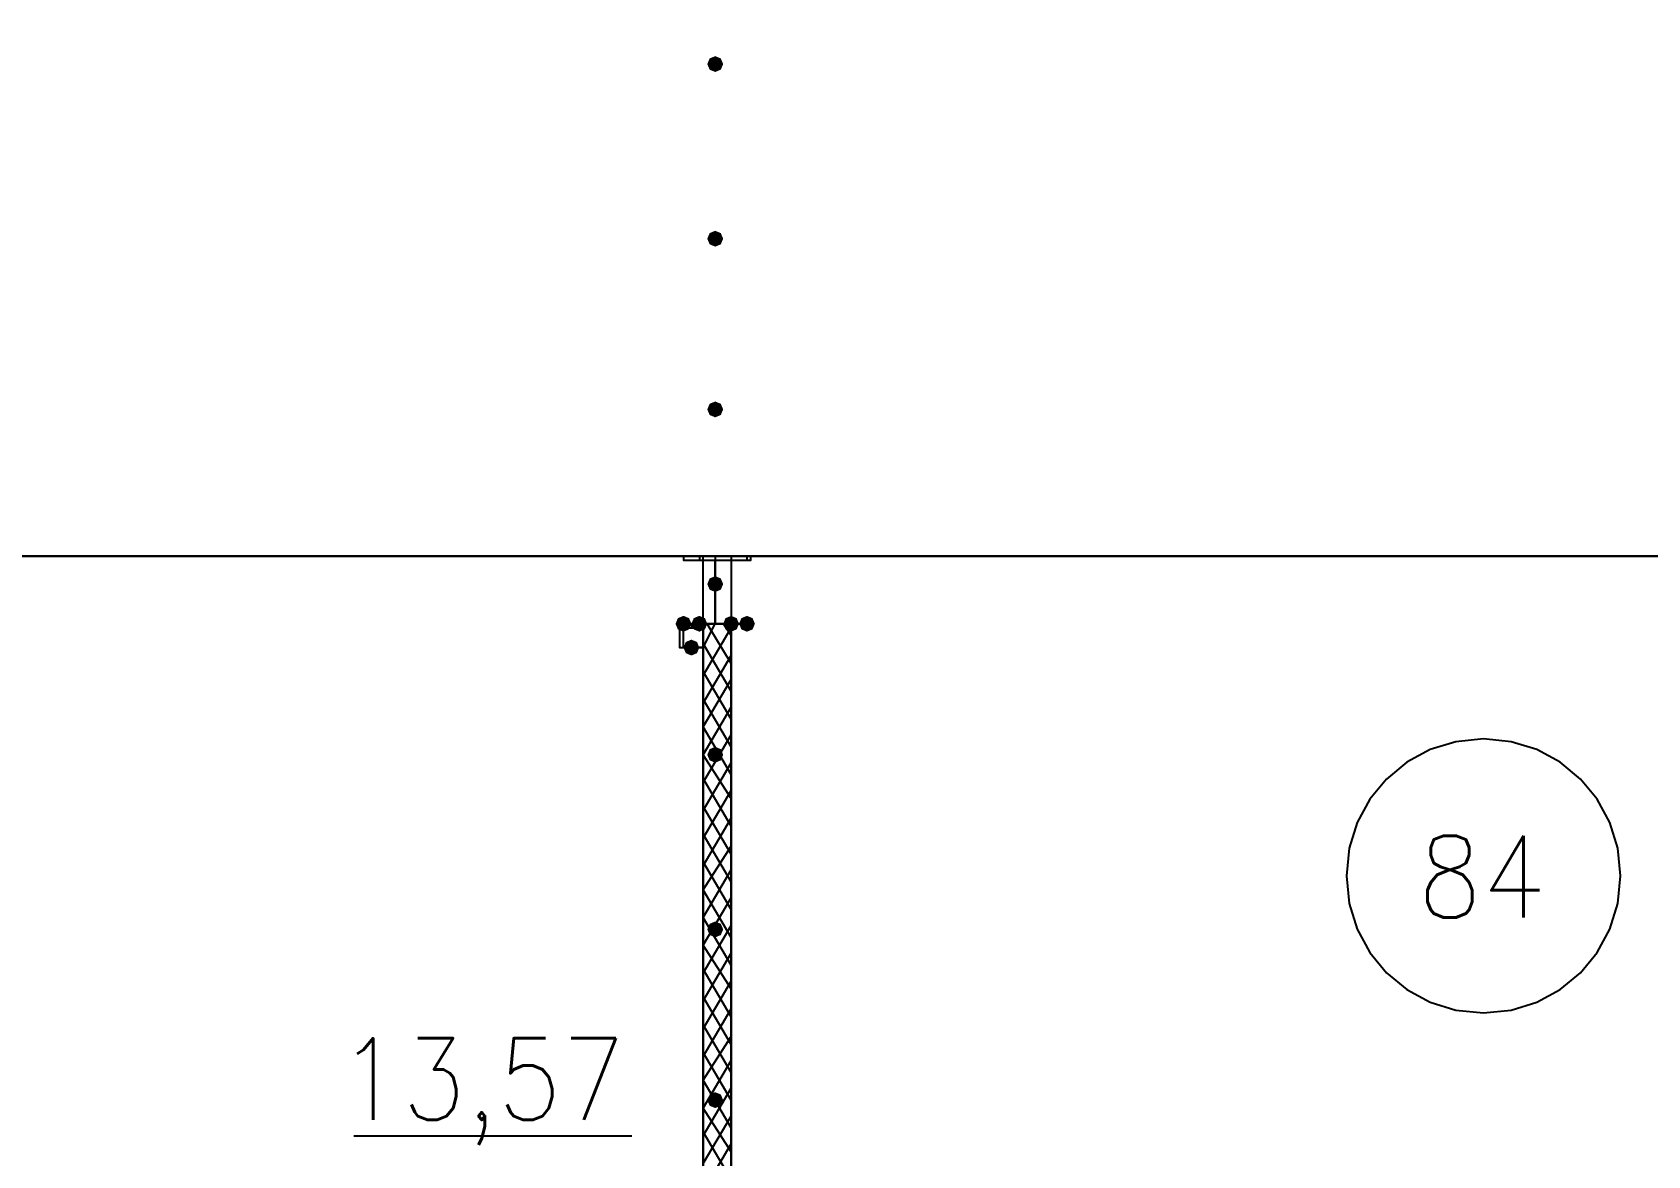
# Model space of a CAD drawing. Header units: millimetres. Extents: x 0 to 420, y 0 to 297.
# Drawn here: x 213.49 to 230.71, y 152.06 to 164.04 of the extents above; entities that cross this region are included whole.
import ezdxf

# ---------------------------------------------------------------- set-up
doc = ezdxf.new("R2010")
doc.units = ezdxf.units.MM
doc.layers.get('0').update_dxf_attribs({"linetype": 'CONTINUOUS'})
doc.styles.get("Standard").update_dxf_attribs({"font": 'STANDARD'})

msp = doc.modelspace()

# ---------------------------------------------------------------- hatches: boundary and pattern name
at = {"true_color": 0x000007}
for points in [[(220.853, 163.703), (220.828129, 163.643204), (220.768333, 163.618333), (220.708538, 163.643204), (220.683667, 163.703), (220.708537, 163.762796), (220.768333, 163.787667), (220.828129, 163.762796)], [(220.853, 161.840333), (220.828129, 161.780537), (220.768333, 161.755667), (220.708538, 161.780537), (220.683667, 161.840333), (220.708537, 161.900129), (220.768333, 161.925), (220.828129, 161.900129)], [(220.853, 160.02), (220.828129, 159.960204), (220.768333, 159.935333), (220.708538, 159.960204), (220.683667, 160.02), (220.708537, 160.079796), (220.768333, 160.104667), (220.828129, 160.079796)], [(220.853, 158.157333), (220.828129, 158.097537), (220.768333, 158.072667), (220.708538, 158.097537), (220.683667, 158.157333), (220.708537, 158.217129), (220.768333, 158.242), (220.828129, 158.217129)], [(220.514333, 157.734), (220.489463, 157.674204), (220.429667, 157.649333), (220.369871, 157.674204), (220.345, 157.734), (220.369871, 157.793796), (220.429667, 157.818667), (220.489462, 157.793796)], [(220.683667, 157.734), (220.658796, 157.674204), (220.599, 157.649333), (220.539204, 157.674204), (220.514333, 157.734), (220.539204, 157.793796), (220.599, 157.818667), (220.658796, 157.793796)], [(221.022333, 157.734), (220.997462, 157.674204), (220.937667, 157.649333), (220.877871, 157.674204), (220.853, 157.734), (220.877871, 157.793796), (220.937667, 157.818667), (220.997462, 157.793796)], [(221.191667, 157.734), (221.166796, 157.674204), (221.107, 157.649333), (221.047204, 157.674204), (221.022333, 157.734), (221.047204, 157.793796), (221.107, 157.818667), (221.166796, 157.793796)], [(220.599, 157.48), (220.574129, 157.420204), (220.514333, 157.395333), (220.454537, 157.420204), (220.429667, 157.48), (220.454537, 157.539796), (220.514333, 157.564667), (220.574129, 157.539796)], [(220.853, 156.337), (220.828129, 156.277204), (220.768333, 156.252333), (220.708538, 156.277204), (220.683667, 156.337), (220.708537, 156.396796), (220.768333, 156.421667), (220.828129, 156.396796)], [(220.853, 154.474333), (220.828129, 154.414537), (220.768333, 154.389667), (220.708538, 154.414537), (220.683667, 154.474333), (220.708537, 154.534129), (220.768333, 154.559), (220.828129, 154.534129)], [(220.853, 152.654), (220.828129, 152.594204), (220.768333, 152.569333), (220.708538, 152.594204), (220.683667, 152.654), (220.708537, 152.713796), (220.768333, 152.738667), (220.828129, 152.713796)]]:
    msp.add_hatch(color=0, dxfattribs=at).paths.add_polyline_path(points, flags=0)

# ---------------------------------------------------------------- linework, layer by layer
at = {"color": 0, "true_color": 0x000008}
msp.add_lwpolyline([(238.548333, 158.453667), (238.548333, 169.291), (117.094, 169.291), (117.094, 158.453667)], close=True, dxfattribs=at)
at = {"color": 0, "true_color": 0x0000ab}
for points in [[(203.538667, 151.765), (220.641333, 151.765), (220.641333, 158.453667), (203.538667, 158.453667)], [(220.937667, 158.453667), (220.937667, 151.765), (238.548333, 151.765), (238.548333, 158.453667)]]:
    msp.add_lwpolyline(points, close=True, dxfattribs=at)
at = {"color": 0, "true_color": 0x000007}
for points in [[(220.429667, 158.453667), (220.429667, 158.411333)], [(220.599, 158.453667), (220.599, 158.411333)], [(220.768333, 158.453667), (220.768333, 157.734)], [(220.937667, 158.453667), (220.937667, 158.411333)], [(221.107, 158.453667), (221.107, 158.411333)], [(220.514333, 157.734), (220.514333, 157.691667)], [(220.641333, 157.48), (220.768333, 157.734)], [(220.641333, 157.734), (220.641333, 151.765)], [(220.937667, 151.765), (220.937667, 157.734), (220.641333, 157.734)], [(220.641333, 157.183667), (220.937667, 157.691667)], [(220.937667, 157.310667), (220.683667, 157.734)], [(220.937667, 157.607), (220.853, 157.734)], [(220.937667, 157.014333), (220.641333, 157.522333)], [(220.641333, 156.887333), (220.937667, 157.395333)], [(220.937667, 156.718), (220.641333, 157.226)], [(220.641333, 156.633333), (220.937667, 157.141333)], [(220.937667, 156.421667), (220.641333, 156.929667)], [(220.641333, 156.337), (220.937667, 156.845)], [(220.937667, 156.125333), (220.641333, 156.633333)], [(220.641333, 156.040667), (220.937667, 156.548667)], [(230.420333, 155.045833), (230.390661, 155.340175), (230.30556, 155.614326), (230.170903, 155.862413), (229.992563, 156.078563), (229.776413, 156.256903), (229.528326, 156.39156), (229.254175, 156.476661), (228.959833, 156.506333), (228.665492, 156.476661), (228.391341, 156.39156), (228.143254, 156.256903), (227.927104, 156.078563), (227.748764, 155.862413), (227.614107, 155.614326), (227.529005, 155.340175), (227.499333, 155.045833)], [(220.937667, 155.871333), (220.641333, 156.337)], [(220.641333, 155.744333), (220.937667, 156.252333)], [(220.937667, 155.575), (220.641333, 156.083)], [(220.641333, 155.448), (220.937667, 155.956)], [(220.937667, 155.278667), (220.641333, 155.786667)], [(220.641333, 155.151667), (220.937667, 155.659667)], [(220.937667, 154.982333), (220.641333, 155.490333)], [(220.641333, 154.897667), (220.937667, 155.363333)], [(220.937667, 154.686), (220.641333, 155.194)], [(220.641333, 154.601333), (220.937667, 155.109333)], [(227.499333, 155.045833), (227.529005, 154.751492), (227.614107, 154.477341), (227.748764, 154.229254), (227.927104, 154.013104), (228.143254, 153.834764), (228.391341, 153.700107), (228.665492, 153.615005), (228.959833, 153.585333), (229.254175, 153.615005), (229.528326, 153.700107), (229.776413, 153.834764), (229.992563, 154.013104), (230.170903, 154.229254), (230.30556, 154.477341), (230.390661, 154.751492), (230.420333, 155.045833)], [(220.937667, 154.389667), (220.641333, 154.897667)], [(220.641333, 154.305), (220.937667, 154.813)], [(220.937667, 154.093333), (220.641333, 154.601333)], [(220.641333, 154.008667), (220.937667, 154.516667)], [(220.937667, 153.839333), (220.641333, 154.305)], [(220.641333, 153.712333), (220.937667, 154.220333)], [(220.937667, 153.543), (220.641333, 154.051)], [(220.641333, 153.416), (220.937667, 153.924)], [(220.937667, 153.246667), (220.641333, 153.754667)], [(220.641333, 153.119667), (220.937667, 153.627667)], [(220.937667, 152.950333), (220.641333, 153.458333)], [(220.641333, 152.865667), (220.937667, 153.331333)], [(220.937667, 152.654), (220.641333, 153.162)], [(220.641333, 152.569333), (220.937667, 153.077333)], [(220.937667, 152.357667), (220.641333, 152.865667)], [(220.641333, 152.273), (220.937667, 152.781)], [(220.937667, 152.103667), (220.641333, 152.569333)], [(220.641333, 151.976667), (220.937667, 152.484667)], [(216.916, 152.273), (219.879333, 152.273)], [(220.937667, 151.807333), (220.641333, 152.315333)], [(220.641333, 151.680333), (220.937667, 152.188333)]]:
    msp.add_lwpolyline(points, dxfattribs=at)
for points in [[(221.149333, 158.453667), (220.429667, 158.453667), (220.429667, 158.411333), (220.768333, 158.411333), (220.768333, 157.734), (220.429667, 157.734), (221.149333, 157.734), (220.768333, 157.734), (220.768333, 158.411333), (221.149333, 158.411333)], [(220.641333, 157.734), (220.387333, 157.734), (220.387333, 157.48), (220.641333, 157.48)], [(220.641333, 157.691667), (220.641333, 157.48), (220.429667, 157.48), (220.429667, 157.691667)]]:
    msp.add_lwpolyline(points, close=True, dxfattribs=at)

# ---------------------------------------------------------------- texts
at = {"color": 0, "true_color": 0x000007, "char_height": 0.872032, "attachment_point": 1}
for s, insert, width in [('84', (228.26133, 155.473362), 1.16270936), ('13,57', (216.746667, 153.314364), 2.56764984)]:
    msp.add_mtext(s, dxfattribs=dict(at, insert=insert, width=width))

doc.saveas('drawing.dxf')
